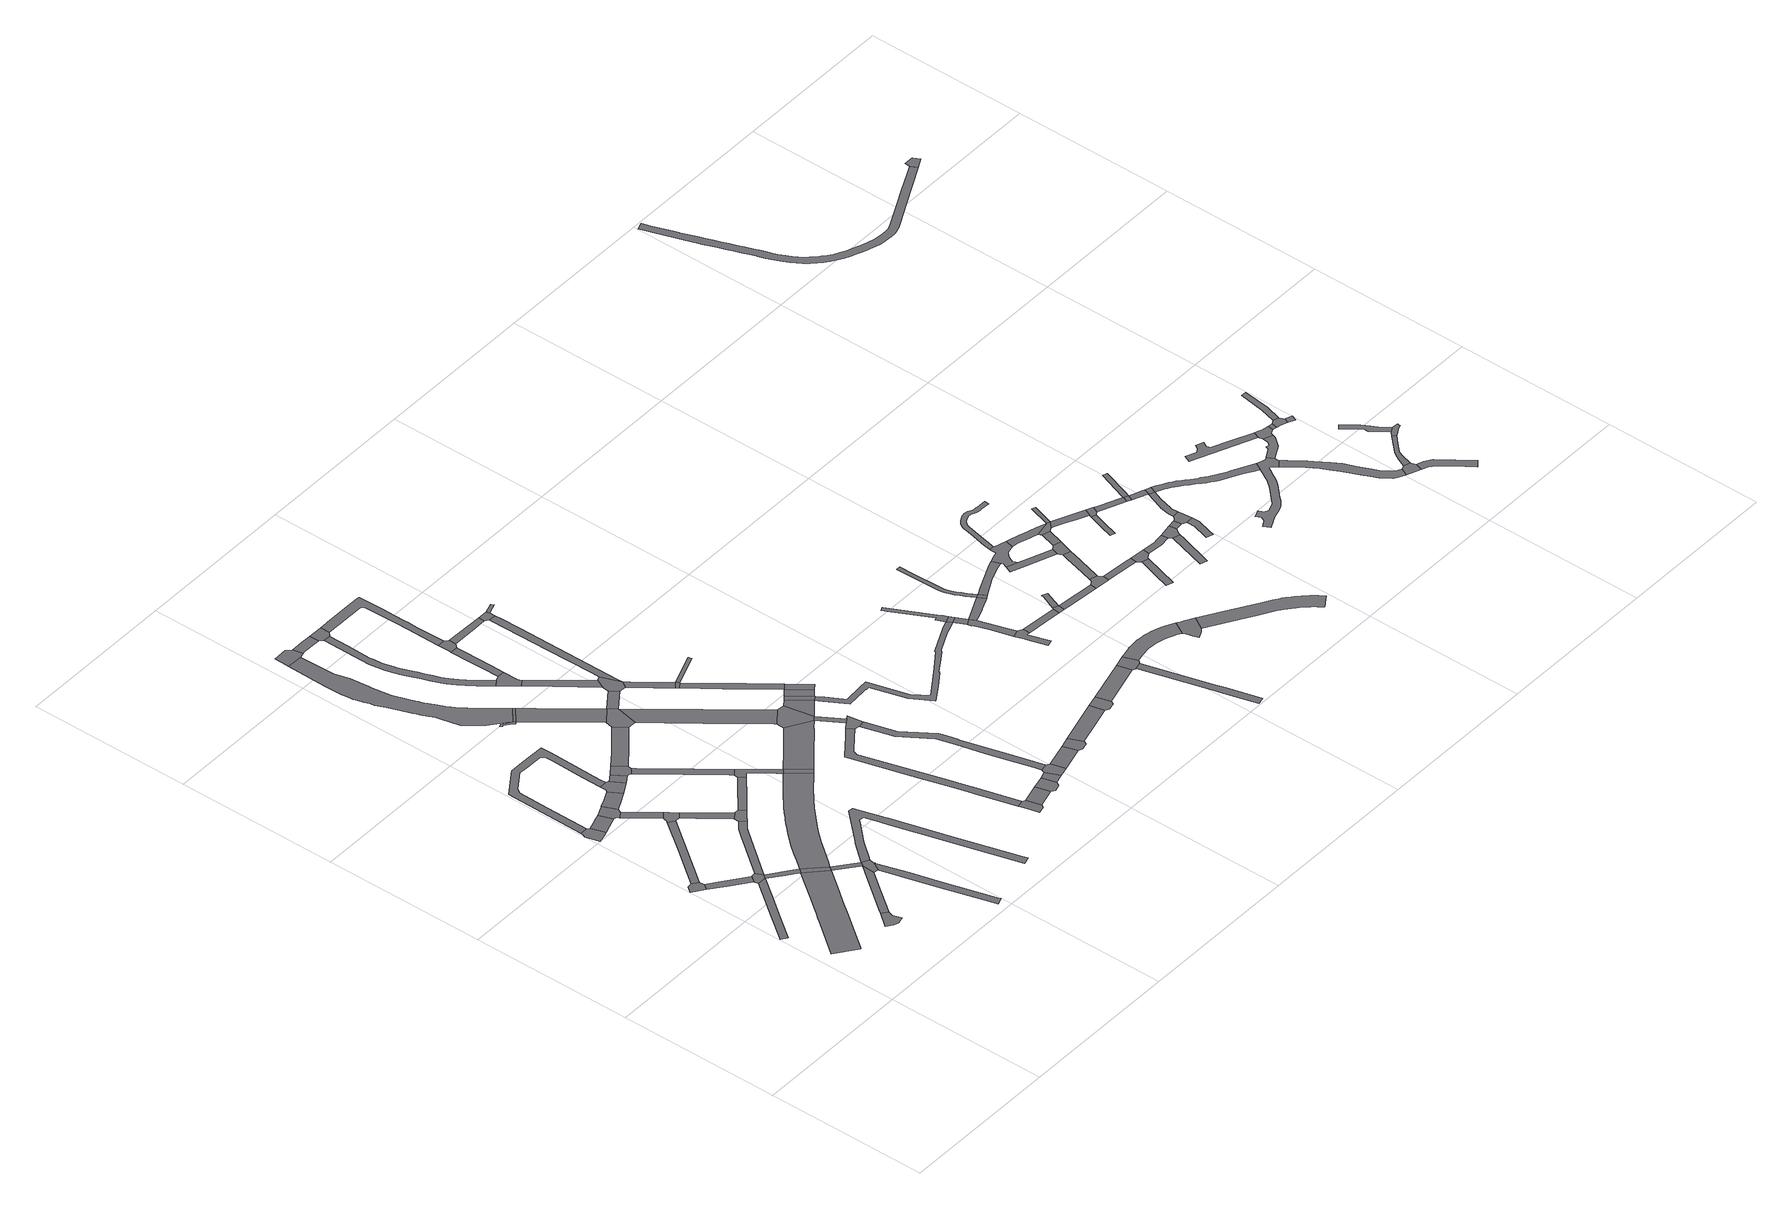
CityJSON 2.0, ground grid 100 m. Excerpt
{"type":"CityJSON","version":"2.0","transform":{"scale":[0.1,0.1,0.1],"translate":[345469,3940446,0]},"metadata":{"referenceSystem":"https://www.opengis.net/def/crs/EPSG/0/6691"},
"CityObjects":{
"road1":{"type":"Road","geometry":[{"type":"MultiSurface","lod":"1","boundaries":[[[0,1,2,3,4,5]]]}]},
"road2":{"type":"Road","attributes":{"RoadStructureAttribute.sectionType":"1"},"geometry":[{"type":"MultiSurface","lod":"1","boundaries":[[[6,7,8,9,10,11,12,13,14,15,6,16,17,18,19,20,21,22]]]}]},
"road3":{"type":"Road","attributes":{"RoadStructureAttribute.sectionType":"1"},"geometry":[{"type":"MultiSurface","lod":"1","boundaries":[[[23,24,25,26,27,28,29,30,31,32,33,34,35,18]]]}]},
"road4":{"type":"Road","attributes":{"RoadStructureAttribute.sectionType":"1"},"geometry":[{"type":"MultiSurface","lod":"1","boundaries":[[[4,36,37,38,39,40,5]]]}]},
"road5":{"type":"Road","geometry":[{"type":"MultiSurface","lod":"1","boundaries":[[[41,42,43,44,45,46,47]]]}]},
"road6":{"type":"Road","geometry":[{"type":"MultiSurface","lod":"1","boundaries":[[[48,49,50,51,52,53,54,55]]]}]},
"road7":{"type":"Road","geometry":[{"type":"MultiSurface","lod":"1","boundaries":[[[37,56,7,6,22,57,38]]]}]},
"road8":{"type":"Road","attributes":{"RoadStructureAttribute.sectionType":"1"},"geometry":[{"type":"MultiSurface","lod":"1","boundaries":[[[58,59,60,1,0,61,62,63]]]}]},
"road9":{"type":"Road","attributes":{"RoadStructureAttribute.sectionType":"1"},"geometry":[{"type":"MultiSurface","lod":"1","boundaries":[[[50,64,65,66,67,68,69,70,51]]]}]},
"road10":{"type":"Road","attributes":{"RoadStructureAttribute.sectionType":"1"},"geometry":[{"type":"MultiSurface","lod":"1","boundaries":[[[71,72,73,74,75,76,77,78,41,47]]]}]},
"road11":{"type":"Road","geometry":[{"type":"MultiSurface","lod":"1","boundaries":[[[19,18,35,79]]]}]},
"road12":{"type":"Road","geometry":[{"type":"MultiSurface","lod":"1","boundaries":[[[80,81,82,67,66,83,84,85,86,87]]]}]},
"road13":{"type":"Road","attributes":{"RoadStructureAttribute.sectionType":"1"},"geometry":[{"type":"MultiSurface","lod":"1","boundaries":[[[88,89,90,91,92,93,94,95,57,22]]]}]},
"road14":{"type":"Road","attributes":{"RoadStructureAttribute.sectionType":"1"},"geometry":[{"type":"MultiSurface","lod":"1","boundaries":[[[96,97,85,84,98,99]]]}]},
"road15":{"type":"Road","attributes":{"RoadStructureAttribute.sectionType":"1"},"geometry":[{"type":"MultiSurface","lod":"1","boundaries":[[[100,101,102,103,104,105,106,107,108,53,52,109,110,111,112,113,114,115,116,117,118,119,120,121]]]}]},
"road16":{"type":"Road","attributes":{"RoadStructureAttribute.sectionType":"1"},"geometry":[{"type":"MultiSurface","lod":"1","boundaries":[[[79,35,74,122]]]}]},
"road17":{"type":"Road","geometry":[{"type":"MultiSurface","lod":"1","boundaries":[[[123,124,58,63,125,126,127,96,99]]]}]},
"road18":{"type":"Road","attributes":{"RoadStructureAttribute.sectionType":"1"},"geometry":[{"type":"MultiSurface","lod":"1","boundaries":[[[86,128,129,130,131,132,133,87]]]}]},
"road19":{"type":"Road","geometry":[{"type":"MultiSurface","lod":"1","boundaries":[[[134,122,74,73,135,136]]]}]},
"road20":{"type":"Road","attributes":{"RoadStructureAttribute.sectionType":"1"},"geometry":[{"type":"MultiSurface","lod":"1","boundaries":[[[135,137,138,139,140,141,142,143,144,145,146,136]]]}]},
"road21":{"type":"Road","attributes":{"RoadStructureAttribute.sectionType":"1"},"geometry":[{"type":"MultiSurface","lod":"1","boundaries":[[[147,148,149,126,125,150,151]]]}]},
"road22":{"type":"Road","geometry":[{"type":"MultiSurface","lod":"1","boundaries":[[[152,153,154,155,156,121,120,157,131,130]]]}]},
"road23":{"type":"Road","geometry":[{"type":"MultiSurface","lod":"1","boundaries":[[[151,92,91,158,159,160,161,147]]]}]},
"road24":{"type":"Road","attributes":{"RoadStructureAttribute.sectionType":"1"},"geometry":[{"type":"MultiSurface","lod":"1","boundaries":[[[162,163,164,155,154,165,166]]]}]},
"road25":{"type":"Road","attributes":{"RoadStructureAttribute.sectionType":"1"},"geometry":[{"type":"MultiSurface","lod":"1","boundaries":[[[79,167,168,169,170,171,172,173,174,175,176,177,178,179,180,181,182,183,184,185,186,187,188,189,190,191,192,193,194,195,196,197,198,199,200,201,202,203,204,205,206,19]]]}]},
"road26":{"type":"Road","geometry":[{"type":"MultiSurface","lod":"1","boundaries":[[[207,208,209,210,211,212,213,162,166]]]}]},
"road27":{"type":"Road","attributes":{"RoadStructureAttribute.sectionType":"1"},"geometry":[{"type":"MultiSurface","lod":"1","boundaries":[[[134,214,215,216,217,218,219,220,221,222,223,224,225,226,227,228,229,230,231,232,233,234,122]]]}]},
"road28":{"type":"Road","attributes":{"RoadStructureAttribute.sectionType":"1"},"geometry":[{"type":"MultiSurface","lod":"1","boundaries":[[[159,235,236,237,238,160]]]}]},
"road29":{"type":"Road","attributes":{"RoadStructureAttribute.sectionType":"1"},"geometry":[{"type":"MultiSurface","lod":"1","boundaries":[[[239,240,241,242,209,208,243,244,245,246]]]}]},
"road30":{"type":"Road","geometry":[{"type":"MultiSurface","lod":"1","boundaries":[[[247,248,249,250,251,252,253,254,255,256,257]]]}]},
"road31":{"type":"Road","attributes":{"RoadStructureAttribute.sectionType":"1"},"geometry":[{"type":"MultiSurface","lod":"1","boundaries":[[[258,259,260,261,262,263,264,265,266,267,268,269,270,271,272,273,274,275,276,277,278,279,280,281,282,283,284,285,286,287,288,289,290,291,292,293,294,295,296,297,298,299,300,301,302,303,304,305,306,307,308,309,310,311,312,313,247]]]}]},
"road32":{"type":"Road","attributes":{"RoadStructureAttribute.sectionType":"1"},"geometry":[{"type":"MultiSurface","lod":"1","boundaries":[[[314,315,316,317,318,211,210,319,320,321,322,323,324,325]]]}]},
"road33":{"type":"Road","geometry":[{"type":"MultiSurface","lod":"1","boundaries":[[[326,327,328,284,283,329,330,331,332,333]]]}]},
"road34":{"type":"Road","geometry":[{"type":"MultiSurface","lod":"1","boundaries":[[[334,335,258,247,257]]]}]},
"road35":{"type":"Road","geometry":[{"type":"MultiSurface","lod":"1","boundaries":[[[237,236,336,337,338,188,339,340,341,342,239,246]]]}]},
"road36":{"type":"Road","attributes":{"RoadStructureAttribute.sectionType":"1"},"geometry":[{"type":"MultiSurface","lod":"1","boundaries":[[[334,343,344,345,346,347,348,349,350,351,352,335]]]}]},
"road37":{"type":"Road","attributes":{"RoadStructureAttribute.sectionType":"1"},"geometry":[{"type":"MultiSurface","lod":"1","boundaries":[[[332,353,354,355,356,357,333]]]}]},
"road38":{"type":"Road","geometry":[{"type":"MultiSurface","lod":"1","boundaries":[[[187,358,339,188]]]}]},
"road39":{"type":"Road","geometry":[{"type":"MultiSurface","lod":"1","boundaries":[[[348,325,324,359,360,349]]]}]},
"road40":{"type":"Road","attributes":{"RoadStructureAttribute.sectionType":"1"},"geometry":[{"type":"MultiSurface","lod":"1","boundaries":[[[361,362,363,364,365,366,367,368,369,370,371,372,373,374,375,376,377,378,379,380,381,382,383,384,385,386,387,388,389,390,391,392,393,394,395,396,397,398,399,400,401,402,403,404,405,406,407,408]]]}]},
"road41":{"type":"Road","geometry":[{"type":"MultiSurface","lod":"1","boundaries":[[[409,410,355,354,361,408]]]}]},
"road42":{"type":"Road","geometry":[{"type":"MultiSurface","lod":"1","boundaries":[[[411,412,413,414,384,383,415,416]]]}]},
"road43":{"type":"Road","attributes":{"RoadStructureAttribute.sectionType":"1"},"geometry":[{"type":"MultiSurface","lod":"1","boundaries":[[[349,360,417,418]]]}]},
"road44":{"type":"Road","attributes":{"RoadStructureAttribute.sectionType":"1"},"geometry":[{"type":"MultiSurface","lod":"1","boundaries":[[[419,420,414,413,421,422,423,424]]]}]},
"road45":{"type":"Road","attributes":{"RoadStructureAttribute.sectionType":"1"},"geometry":[{"type":"MultiSurface","lod":"1","boundaries":[[[425,426,427,411,416,428,429,430,431]]]}]},
"road46":{"type":"Road","attributes":{"RoadStructureAttribute.sectionType":"1"},"geometry":[{"type":"MultiSurface","lod":"1","boundaries":[[[432,433,434,435,436,437,438,439,440,441,442,443,444,445,446,410,409]]]}]},
"road47":{"type":"Road","geometry":[{"type":"MultiSurface","lod":"1","boundaries":[[[447,448,449,450,451,452,453,454,455]]]}]},
"road48":{"type":"Road","attributes":{"RoadStructureAttribute.sectionType":"1"},"geometry":[{"type":"MultiSurface","lod":"1","boundaries":[[[456,457,458,459,460,461,462,463,464,465,466,449,448,467,468,469,470,471,472,473,474,475,476]]]}]},
"road49":{"type":"Road","attributes":{"RoadStructureAttribute.sectionType":"1"},"geometry":[{"type":"MultiSurface","lod":"1","boundaries":[[[477,478,479,480,360,359,481,482,483,484]]]}]},
"road50":{"type":"Road","geometry":[{"type":"MultiSurface","lod":"1","boundaries":[[[423,485,486,437,436,487,424]]]}]},
"road51":{"type":"Road","attributes":{"RoadStructureAttribute.sectionType":"1"},"geometry":[{"type":"MultiSurface","lod":"1","boundaries":[[[488,489,490,339,358,491,492,493,488,494,495,496]]]}]},
"road52":{"type":"Road","geometry":[{"type":"MultiSurface","lod":"1","boundaries":[[[417,497,498,499,425,431,418]]]}]},
"road53":{"type":"Road","attributes":{"RoadStructureAttribute.sectionType":"1"},"geometry":[{"type":"MultiSurface","lod":"1","boundaries":[[[500,501,447,455]]]}]},
"road54":{"type":"Road","attributes":{"RoadStructureAttribute.sectionType":"1"},"geometry":[{"type":"MultiSurface","lod":"1","boundaries":[[[497,502,503,504,505,498]]]}]},
"road55":{"type":"Road","geometry":[{"type":"MultiSurface","lod":"1","boundaries":[[[489,488,496,506,477,484]]]}]},
"road56":{"type":"Road","attributes":{"RoadStructureAttribute.sectionType":"1"},"geometry":[{"type":"MultiSurface","lod":"1","boundaries":[[[507,486,485,508,509]]]}]},
"road57":{"type":"Road","geometry":[{"type":"MultiSurface","lod":"1","boundaries":[[[510,511,512,501,500,513]]]}]},
"road58":{"type":"Road","geometry":[{"type":"MultiSurface","lod":"1","boundaries":[[[514,515,504,503,516]]]}]},
"road59":{"type":"Road","attributes":{"RoadStructureAttribute.sectionType":"1"},"geometry":[{"type":"MultiSurface","lod":"1","boundaries":[[[517,518,519,520,499,498,521,522,523,524,525,526]]]}]},
"road60":{"type":"Road","geometry":[{"type":"MultiSurface","lod":"1","boundaries":[[[494,456,476,527,528,529,495]]]}]},
"road61":{"type":"Road","attributes":{"RoadStructureAttribute.sectionType":"1"},"geometry":[{"type":"MultiSurface","lod":"1","boundaries":[[[530,531,512,511,532]]]}]},
"road62":{"type":"Road","attributes":{"RoadStructureAttribute.sectionType":"1"},"geometry":[{"type":"MultiSurface","lod":"1","boundaries":[[[533,534,535,536,537,538,539,540,541,542,543,544,545,546,547,548,549,550,528,527]]]}]},
"road63":{"type":"Road","attributes":{"RoadStructureAttribute.sectionType":"1"},"geometry":[{"type":"MultiSurface","lod":"1","boundaries":[[[551,506,496,552]]]}]},
"road64":{"type":"Road","attributes":{"RoadStructureAttribute.sectionType":"1"},"geometry":[{"type":"MultiSurface","lod":"1","boundaries":[[[553,554,555,556,514,516,557,558,559]]]}]},
"road65":{"type":"Road","geometry":[{"type":"MultiSurface","lod":"1","boundaries":[[[542,541,530,532,560,561]]]}]},
"road66":{"type":"Road","attributes":{"RoadStructureAttribute.sectionType":"1"},"geometry":[{"type":"MultiSurface","lod":"1","boundaries":[[[562,563,515,514]]]}]},
"road67":{"type":"Road","geometry":[{"type":"MultiSurface","lod":"1","boundaries":[[[507,509,526,525,564,565]]]}]},
"road68":{"type":"Road","geometry":[{"type":"MultiSurface","lod":"1","boundaries":[[[552,566,567,568,551]]]}]},
"road69":{"type":"Road","attributes":{"RoadStructureAttribute.sectionType":"1"},"geometry":[{"type":"MultiSurface","lod":"1","boundaries":[[[569,559,568,567]]]}]},
"road70":{"type":"Road","attributes":{"RoadStructureAttribute.sectionType":"1"},"geometry":[{"type":"MultiSurface","lod":"1","boundaries":[[[564,570,571,565]]]}]},
"road71":{"type":"Road","attributes":{"RoadStructureAttribute.sectionType":"1"},"geometry":[{"type":"MultiSurface","lod":"1","boundaries":[[[572,573,574,553,559,569]]]}]},
"road72":{"type":"Road","attributes":{"RoadStructureAttribute.sectionType":"1"},"geometry":[{"type":"MultiSurface","lod":"1","boundaries":[[[560,575,576,561]]]}]},
"road73":{"type":"Road","geometry":[{"type":"MultiSurface","lod":"1","boundaries":[[[577,576,575,578,579,580,581]]]}]},
"road74":{"type":"Road","attributes":{"RoadStructureAttribute.sectionType":"1"},"geometry":[{"type":"MultiSurface","lod":"1","boundaries":[[[582,581,580,583,584,585,586,587]]]}]},
"road75":{"type":"Road","attributes":{"RoadStructureAttribute.sectionType":"1"},"geometry":[{"type":"MultiSurface","lod":"1","boundaries":[[[588,589,590,591,592,593,594,595,596,597,598,599,600,601,602,603,604,605,606,607,608,609,610,611,612,613,614,615,616,617,618,619,620,621,566,552]]]}]},
"road76":{"type":"Road","geometry":[{"type":"MultiSurface","lod":"1","boundaries":[[[587,586,622,623,624,625]]]}]},
"road77":{"type":"Road","attributes":{"RoadStructureAttribute.sectionType":"1"},"geometry":[{"type":"MultiSurface","lod":"1","boundaries":[[[624,626,627,628,625]]]}]},
"road78":{"type":"Road","attributes":{"RoadStructureAttribute.sectionType":"1"},"geometry":[{"type":"MultiSurface","lod":"1","boundaries":[[[629,630,631,632,633,634,635,636,637,608,638]]]}]},
"road79":{"type":"Road","geometry":[{"type":"MultiSurface","lod":"1","boundaries":[[[608,607,639,638]]]}]},
"road80":{"type":"Road","geometry":[{"type":"MultiSurface","lod":"1","boundaries":[[[640,641,639,607]]]}]},
"road81":{"type":"Road","attributes":{"RoadStructureAttribute.sectionType":"1"},"geometry":[{"type":"MultiSurface","lod":"1","boundaries":[[[642,643,644,645,646,647,648,649,650]]]}]},
"road82":{"type":"Road","attributes":{"RoadStructureAttribute.sectionType":"1"},"geometry":[{"type":"MultiSurface","lod":"1","boundaries":[[[651,652,641,640,653,654,655,656,657,658]]]}]},
"road83":{"type":"Road","geometry":[{"type":"MultiSurface","lod":"1","boundaries":[[[657,659,660,661,662,663,664,665,666,667,658]]]}]},
"road84":{"type":"Road","geometry":[{"type":"MultiSurface","lod":"1","boundaries":[[[668,669,670,627,626,671,642,650]]]}]},
"road85":{"type":"Road","attributes":{"RoadStructureAttribute.sectionType":"1"},"geometry":[{"type":"MultiSurface","lod":"1","boundaries":[[[672,673,641,652,674,675,676,677,678]]]}]},
"road86":{"type":"Road","attributes":{"RoadStructureAttribute.sectionType":"1"},"geometry":[{"type":"MultiSurface","lod":"1","boundaries":[[[666,679,680,681,682,683,684,667]]]}]},
"road87":{"type":"Road","geometry":[{"type":"MultiSurface","lod":"1","boundaries":[[[685,686,672,678]]]}]},
"road88":{"type":"Road","attributes":{"RoadStructureAttribute.sectionType":"1"},"geometry":[{"type":"MultiSurface","lod":"1","boundaries":[[[687,688,689,690,691,692,693,694,695,696,697,698,699,700,701,702,703,704,705,706,707,708,709,710,711,712,713,714,715,716,717,718,719,720,721,722,723,724,725,669,668]]]}]},
"road89":{"type":"Road","attributes":{"RoadStructureAttribute.sectionType":"1"},"geometry":[{"type":"MultiSurface","lod":"1","boundaries":[[[686,726,727,728,729,730,731,732,733,734,735,736,737,738,739,740,741,742,743,744,745,746,747,748,749,672]]]}]},
"road90":{"type":"Road","geometry":[{"type":"MultiSurface","lod":"1","boundaries":[[[750,751,683,682,752]]]}]},
"road91":{"type":"Road","attributes":{"RoadStructureAttribute.sectionType":"1"},"geometry":[{"type":"MultiSurface","lod":"1","boundaries":[[[753,754,755,756,751,750]]]}]},
"road92":{"type":"Road","attributes":{"RoadStructureAttribute.sectionType":"1"},"geometry":[{"type":"MultiSurface","lod":"1","boundaries":[[[757,758,759,686,685,760,761,762,763]]]}]},
"road93":{"type":"Road","attributes":{"RoadStructureAttribute.sectionType":"1"},"geometry":[{"type":"MultiSurface","lod":"1","boundaries":[[[764,765,766,767,768,769,750,752]]]}]},
"road94":{"type":"Road","geometry":[{"type":"MultiSurface","lod":"1","boundaries":[[[770,771,772,773,774,708,707,775,776,777,778,779,780,781]]]}]},
"road95":{"type":"Road","geometry":[{"type":"MultiSurface","lod":"1","boundaries":[[[782,783,784,785,768,767,786,787,788,789]]]}]},
"road96":{"type":"Road","geometry":[{"type":"MultiSurface","lod":"1","boundaries":[[[790,791,792,763,762,793,794,795,796,797,798,799,800,801,802,803,804,805,806]]]}]},
"road97":{"type":"Road","attributes":{"RoadStructureAttribute.sectionType":"1"},"geometry":[{"type":"MultiSurface","lod":"1","boundaries":[[[807,808,796,795,809,810,811]]]}]},
"road98":{"type":"Road","attributes":{"RoadStructureAttribute.sectionType":"1"},"geometry":[{"type":"MultiSurface","lod":"1","boundaries":[[[812,813,814,815,784,783,816,817,818]]]}]},
"road99":{"type":"Road","attributes":{"RoadStructureAttribute.sectionType":"1"},"geometry":[{"type":"MultiSurface","lod":"1","boundaries":[[[819,820,821,822,823,824,825,826,827,828,829,830,831,832,833,834,835,836,837,781,780,838,839,840,841,842,843,844,845,846,847,848,849,850,851,852,853,854,855,856,857,858]]]}]},
"road100":{"type":"Road","attributes":{"RoadStructureAttribute.sectionType":"1"},"geometry":[{"type":"MultiSurface","lod":"1","boundaries":[[[859,860,782,789,861,862,863,864,865]]]}]},
"road101":{"type":"Road","geometry":[{"type":"MultiSurface","lod":"1","boundaries":[[[866,867,868,869,807,811,812,818]]]}]},
"road102":{"type":"Road","attributes":{"RoadStructureAttribute.sectionType":"1"},"geometry":[{"type":"MultiSurface","lod":"1","boundaries":[[[870,871,872,873,874,875,876]]]}]},
"road103":{"type":"Road","attributes":{"RoadStructureAttribute.sectionType":"1"},"geometry":[{"type":"MultiSurface","lod":"1","boundaries":[[[805,877,878,879,880,881,882,883,884,885,886,887,888,889,890,891,892,893,894,895,896,897,898,899,900,901,902,903,904,905,806]]]}]},
"road104":{"type":"Road","attributes":{"RoadStructureAttribute.sectionType":"1"},"geometry":[{"type":"MultiSurface","lod":"1","boundaries":[[[906,907,908,909,910,911,803,802,912,913,914,915]]]}]},
"road105":{"type":"Road","attributes":{"RoadStructureAttribute.sectionType":"1"},"geometry":[{"type":"MultiSurface","lod":"1","boundaries":[[[868,867,916,917]]]}]},
"road106":{"type":"Road","geometry":[{"type":"MultiSurface","lod":"1","boundaries":[[[875,918,919,920,921,865,864,876]]]}]},
"road107":{"type":"Road","geometry":[{"type":"MultiSurface","lod":"1","boundaries":[[[922,917,916,923,924,906,915]]]}]},
"road108":{"type":"Road","attributes":{"RoadStructureAttribute.sectionType":"1"},"geometry":[{"type":"MultiSurface","lod":"1","boundaries":[[[924,925,926,906]]]}]},
"road109":{"type":"Road","attributes":{"RoadStructureAttribute.sectionType":"1"},"geometry":[{"type":"MultiSurface","lod":"1","boundaries":[[[927,928,929,930,931,932,920,919]]]}]},
"road110":{"type":"Road","attributes":{"RoadStructureAttribute.sectionType":"1"},"geometry":[{"type":"MultiSurface","lod":"1","boundaries":[[[933,934,924,923,935,936,937,938,939,940]]]}]},
"road111":{"type":"Road","attributes":{"RoadStructureAttribute.sectionType":"1"},"geometry":[{"type":"MultiSurface","lod":"1","boundaries":[[[941,942,943,944,945,946]]]}]},
"road112":{"type":"Road","attributes":{"RoadStructureAttribute.sectionType":"1"},"geometry":[{"type":"MultiSurface","lod":"1","boundaries":[[[947,948,949,950,951,952,953,954,955]]]}]},
"road113":{"type":"Road","geometry":[{"type":"MultiSurface","lod":"1","boundaries":[[[945,956,957,958,930,929,946]]]}]},
"road114":{"type":"Road","geometry":[{"type":"MultiSurface","lod":"1","boundaries":[[[939,947,955,959,960,940]]]}]},
"road115":{"type":"Road","attributes":{"RoadStructureAttribute.sectionType":"1"},"geometry":[{"type":"MultiSurface","lod":"1","boundaries":[[[961,958,957,962]]]}]},
"road116":{"type":"Road","attributes":{"RoadStructureAttribute.sectionType":"1"},"geometry":[{"type":"MultiSurface","lod":"1","boundaries":[[[963,964,965,960,959,966,967,968,969,970]]]}]},
"road117":{"type":"Road","attributes":{"RoadStructureAttribute.sectionType":"1"},"geometry":[{"type":"MultiSurface","lod":"1","boundaries":[[[971,972,973,974,975,976,977,978,979]]]}]},
"road118":{"type":"Road","geometry":[{"type":"MultiSurface","lod":"1","boundaries":[[[980,981,961,962,971,979,982,983]]]}]},
"road119":{"type":"Road","geometry":[{"type":"MultiSurface","lod":"1","boundaries":[[[969,984,985,970]]]}]},
"road120":{"type":"Road","attributes":{"RoadStructureAttribute.sectionType":"1"},"geometry":[{"type":"MultiSurface","lod":"1","boundaries":[[[984,986,987,988,989,985]]]}]},
"road121":{"type":"Road","attributes":{"RoadStructureAttribute.sectionType":"1"},"geometry":[{"type":"MultiSurface","lod":"1","boundaries":[[[990,991,992,993,970,985]]]}]},
"road122":{"type":"Road","geometry":[{"type":"MultiSurface","lod":"1","boundaries":[[[986,994,995,996,997,987]]]}]},
"road123":{"type":"Road","attributes":{"RoadStructureAttribute.sectionType":"1"},"geometry":[{"type":"MultiSurface","lod":"1","boundaries":[[[998,999,1000,995,1001,1002,1003,1004,1005,1006,1007,1008,1009,1010,1011,1012,1013,1014,1015,1016,1017,1018,1019,1020,1021,1022,1023,1024,1025,1026,1027,1028,1029,1030,1031,1032,1033,1034,1035,1036,1037,1038,996,995,994,1039,1040,1041,1042,980,983]]]}]},
"road124":{"type":"Road","attributes":{"RoadStructureAttribute.sectionType":"1"},"geometry":[{"type":"MultiSurface","lod":"1","boundaries":[[[1043,1044,1045,1021,1020,1046,1047,1048,1049,1050,1051,1052,1053,1054,1055,1056,1057,1058,1059,1060,1061,1062,1063,1064,1065,1066,1067,1068,1069,1070,1071,1072,1073,1074,1075,1076,1077,1078,1079,1080,1081,1082,1083,1084,1085,1086,1087,1088,1089,1090,1091,1092,1093,1094,1095,1096,1097]]]}]},
"road125":{"type":"Road","attributes":{"RoadStructureAttribute.sectionType":"1"},"geometry":[{"type":"MultiSurface","lod":"1","boundaries":[[[1098,1099,1100,1101,1102,1103,1104,1105,1106,1107,1108,1109]]]}]},
"road126":{"type":"Road","attributes":{"RoadStructureAttribute.sectionType":"1"},"geometry":[{"type":"MultiSurface","lod":"1","boundaries":[[[1110,1111,1112,1113,1114,1115,1116,1117,1118,1119,1120,1121,1122,1123,1124,1125,1126,1127,1128,1129,1130,1131,1132,1133,1134,1135,1136,1137,1095,1094]]]}]},
"road127":{"type":"Road","geometry":[{"type":"MultiSurface","lod":"1","boundaries":[[[1138,1139,1140,1141,1142,1143,1144,1145,1043,1097]]]}]},
"road128":{"type":"Road","geometry":[{"type":"MultiSurface","lod":"1","boundaries":[[[1141,1140,1146,1147,1148,1149,1150,1098,1109]]]}]},
"road129":{"type":"Road","geometry":[{"type":"MultiSurface","lod":"1","boundaries":[[[1151,1123,1122,1152,1153,1154,1155,1156]]]}]},
"road130":{"type":"Road","attributes":{"RoadStructureAttribute.sectionType":"1"},"geometry":[{"type":"MultiSurface","lod":"1","boundaries":[[[1157,1158,1148,1147]]]}]},
"road131":{"type":"Road","geometry":[{"type":"MultiSurface","lod":"1","boundaries":[[[1159,1158,1157,1160,1161,1162,1163]]]}]},
"road132":{"type":"Road","attributes":{"RoadStructureAttribute.sectionType":"1"},"geometry":[{"type":"MultiSurface","lod":"1","boundaries":[[[1153,1164,1165,1166,1167,1168,1169,1170,1171,1154]]]}]},
"road133":{"type":"Road","attributes":{"RoadStructureAttribute.sectionType":"1"},"geometry":[{"type":"MultiSurface","lod":"1","boundaries":[[[1172,1173,1174,1175,1176,1177,1178,1179,1180,1151,1156]]]}]},
"road134":{"type":"Road","attributes":{"RoadStructureAttribute.sectionType":"1"},"geometry":[{"type":"MultiSurface","lod":"1","boundaries":[[[1181,1182,1162,1161]]]}]},
"road135":{"type":"Road","attributes":{"RoadStructureAttribute.sectionType":"1"},"geometry":[{"type":"MultiSurface","lod":"1","boundaries":[[[1183,1184,1185,1186,1159,1163]]]}]},
"road136":{"type":"Road","attributes":{"RoadStructureAttribute.sectionType":"1"},"geometry":[{"type":"MultiSurface","lod":"1","boundaries":[[[1187,1188,1189,1190,1191,1192,1193,1194,1195,1196,1197,1198,1199]]]}]},
"road137":{"type":"Road","geometry":[{"type":"MultiSurface","lod":"1","boundaries":[[[1198,1177,1176,1200,1201,1202,1203,1204,1199]]]}]},
"road138":{"type":"Road","attributes":{"RoadStructureAttribute.sectionType":"1"},"geometry":[{"type":"MultiSurface","lod":"1","boundaries":[[[1205,1206,1207,1208,1209,1210,1211,1212,1213,1214,1215,1216,1217,1218,1219,1220,1221,1222,1223,1224,1225,1226,1227,1228,1229,1230,1231,1232,1233,1234,1235,1236,1237,1238,1239,1240,1241,1242,1243,1244,1245,1246,1247,1248,1249,1250,1251,1252,1253,1254,1255,1256,1257,1258,1259,1260,1261,1262,1263,1264,1265,1266,1267,1268,1269,1270,1271,1272,1273,1274,1275,1276,1277,1278,1279,1280,1281,1282,1283,1284,1285,1286,1287,1288,1289,1290,1291,1292,1293]]]}]},
"road139":{"type":"Road","geometry":[{"type":"MultiSurface","lod":"1","boundaries":[[[1294,1295,1296,1205,1293]]]}]}
},
"vertices":[
[100,1388,0],[63,1414,0],[34,1411,0],[7,1375,0],[77,1322,0],[104,1358,0],
[344,1137,0],[289,1139,0],[276,1121,0],[125,921,0],[16,774,0],[9,766,0],[45,739,0],[71,774,0],[149,877,0],[250,1012,0],[431,1071,0],[467,1044,0],[498,1021,0],[516,1045,0],[488,1066,0],[450,1094,0],[362,1161,0],
[380,867,0],[308,771,0],[296,755,0],[270,721,0],[239,680,0],[89,482,0],[216,386,0],[222,393,0],[307,506,0],[390,614,0],[458,704,0],[507,768,0],[612,908,0],
[166,1256,0],[283,1168,0],[312,1203,0],[298,1214,0],[195,1291,0],
[507,488,0],[442,402,0],[478,375,0],[506,363,0],[550,375,0],[534,429,0],[543,461,0],
[27,2002,0],[75,2015,0],[105,2024,0],[78,2110,0],[60,2121,0],[15,2122,0],[14,2106,0],[4,2089,0],
[285,1160,0],[341,1208,0],
[370,1825,0],[227,1632,0],[115,1483,0],[172,1485,0],[258,1600,0],[406,1798,0],
[148,2038,0],[149,2038,0],[214,2062,0],[183,2146,0],[167,2140,0],[155,2136,0],[120,2123,0],
[550,471,0],[675,635,0],[742,725,0],[744,802,0],[717,767,0],[717,766,0],[629,650,0],[517,501,0],
[631,932,0],
[246,2172,0],[218,2161,0],[189,2148,0],[233,2056,0],[243,2043,0],[278,2071,0],[289,2093,0],[251,2175,0],
[378,1182,0],[575,1438,0],[597,1467,0],[642,1504,0],[614,1539,0],[565,1499,0],[527,1450,0],[342,1209,0],
[420,1891,0],[308,2033,0],[333,1929,0],[385,1863,0],
[417,2317,0],[418,2393,0],[421,2662,0],[421,2721,0],[266,2724,0],[179,2725,0],[177,2725,0],[21,2618,0],[18,2387,0],[63,2392,0],[65,2578,0],[85,2608,0],[191,2680,0],[213,2679,0],[259,2679,0],[354,2677,0],[376,2656,0],[375,2607,0],[373,2397,0],[372,2338,0],[371,2282,0],[417,2282,0],
[764,826,0],
[382,1851,0],[377,1835,0],[437,1798,0],[472,1825,0],[438,1869,0],
[341,2117,0],[400,2147,0],[407,2151,0],[362,2230,0],[357,2226,0],[302,2198,0],
[805,804,0],[771,719,0],[803,774,0],
[806,594,0],[863,391,0],[935,132,0],[957,54,0],[1000,70,0],[998,77,0],[902,419,0],[858,578,0],[805,765,0],[805,766,0],
[653,1597,0],[515,1771,0],[489,1804,0],[492,1728,0],[617,1569,0],
[412,2154,0],[457,2180,0],[483,2196,0],[435,2272,0],[432,2274,0],[371,2241,0],
[678,1534,0],[710,1561,0],[682,1595,0],[664,1597,0],
[480,2302,0],[467,2293,0],[452,2283,0],[502,2208,0],[531,2228,0],
[651,957,0],[686,1003,0],[722,1049,0],[757,1093,0],[792,1136,0],[803,1148,0],[825,1172,0],[860,1208,0],[895,1244,0],[931,1279,0],[951,1297,0],[960,1306,0],[990,1332,0],[1020,1359,0],[1051,1385,0],[1079,1408,0],[1082,1410,0],[1105,1429,0],[1107,1430,0],[1137,1453,0],[1166,1477,0],[1065,1601,0],[1037,1579,0],[1008,1556,0],[978,1532,0],[948,1507,0],[916,1480,0],[884,1452,0],[852,1424,0],[821,1395,0],[792,1367,0],[783,1358,0],[745,1320,0],[740,1314,0],[708,1281,0],[672,1241,0],[633,1195,0],[595,1148,0],[560,1101,0],[524,1055,0],
[552,2224,0],[555,2220,0],[590,2248,0],[594,2272,0],[540,2345,0],[534,2340,0],[493,2311,0],
[817,817,0],[893,913,0],[899,920,0],[1018,1045,0],[1024,1051,0],[1055,1046,0],[1081,948,0],[1093,904,0],[1174,612,0],[1203,506,0],[1300,154,0],[1344,166,0],[1335,197,0],[1251,502,0],[1213,640,0],[1129,945,0],[1125,959,0],[1076,1137,0],[1046,1140,0],[875,960,0],[865,950,0],
[803,1637,0],[915,1730,0],[887,1765,0],[841,1727,0],
[927,1822,0],[897,1860,0],[795,1989,0],[605,2229,0],[728,2001,0],[751,1973,0],[877,1812,0],[891,1794,0],
[489,2972,0],[486,2971,0],[477,2978,0],[433,3007,0],[420,3001,0],[426,2988,0],[436,2992,0],[465,2971,0],[477,2961,0],[486,2949,0],[499,2959,0],
[574,3042,0],[562,3057,0],[536,3089,0],[510,3121,0],[481,3156,0],[452,3191,0],[425,3227,0],[400,3263,0],[378,3301,0],[364,3327,0],[357,3340,0],[338,3380,0],[323,3413,0],[320,3420,0],[309,3446,0],[303,3461,0],[301,3465,0],[287,3503,0],[272,3546,0],[257,3589,0],[253,3611,0],[237,3722,0],[235,3742,0],[221,3861,0],[195,3948,0],[193,4168,0],[96,4171,0],[89,3918,0],[89,3886,0],[91,3840,0],[94,3806,0],[98,3772,0],[101,3752,0],[103,3739,0],[103,3737,0],[114,3696,0],[118,3678,0],[129,3650,0],[137,3620,0],[160,3560,0],[213,3423,0],[220,3405,0],[227,3385,0],[232,3373,0],[246,3341,0],[256,3324,0],[264,3311,0],[262,3309,0],[268,3273,0],[296,3167,0],[312,3144,0],[330,3121,0],[343,3105,0],[372,3068,0],[378,3061,0],[483,2980,0],
[722,2486,0],[673,2446,0],[624,2407,0],[585,2378,0],[574,2370,0],[628,2298,0],[679,2336,0],[716,2366,0],[729,2376,0],[778,2416,0],[840,2466,0],[787,2539,0],
[182,4267,0],[97,4266,0],[98,4220,0],[204,4173,0],[209,4175,0],[217,4177,0],[226,4179,0],[213,4240,0],
[500,2959,0],[584,3029,0],
[943,1753,0],[968,1723,0],[1043,1629,0],[1089,1620,0],[991,1742,0],[968,1770,0],[966,1772,0],
[500,2958,0],[503,2955,0],[528,2924,0],[581,2858,0],[656,2763,0],[796,2586,0],[884,2653,0],[652,2945,0],[614,2993,0],[588,3025,0],
[237,4180,0],[355,4180,0],[355,4239,0],[319,4239,0],[289,4239,0],
[1189,1495,0],
[891,2466,0],[921,2606,0],
[376,4158,0],[373,3896,0],[375,3852,0],[381,3803,0],[390,3754,0],[401,3716,0],[408,3695,0],[414,3677,0],[428,3640,0],[442,3602,0],[448,3587,0],[458,3560,0],[473,3518,0],[490,3476,0],[496,3464,0],[509,3436,0],[522,3411,0],[536,3386,0],[562,3350,0],[597,3301,0],[611,3285,0],[614,3282,0],[660,3223,0],[696,3251,0],[633,3329,0],[598,3378,0],[586,3394,0],[575,3409,0],[562,3432,0],[559,3437,0],[549,3456,0],[531,3494,0],[515,3534,0],[500,3575,0],[485,3617,0],[479,3632,0],[470,3656,0],[456,3693,0],[448,3717,0],[444,3729,0],[443,3733,0],[435,3763,0],[434,3765,0],[425,3810,0],[420,3857,0],[417,3885,0],[419,4033,0],[421,4156,0],
[443,4179,0],[443,4238,0],
[781,3147,0],[772,3170,0],[772,3262,0],[727,3262,0],[675,3205,0],[743,3118,0],
[1037,2689,0],[1002,2738,0],
[725,3460,0],[726,3367,0],[771,3348,0],[770,3523,0],[769,3578,0],[724,3578,0],
[1032,2835,0],[936,2954,0],[799,3124,0],[744,3117,0],[751,3109,0],[768,3087,0],[1007,2779,0],
[701,4179,0],[720,4161,0],[722,3948,0],[722,3877,0],[724,3666,0],[769,3666,0],[767,3846,0],[767,3905,0],[767,3928,0],[766,4000,0],[766,4081,0],[764,4236,0],[749,4236,0],[709,4237,0],[525,4238,0],
[1700,469,0],[1683,480,0],[1640,468,0],[1644,454,0],[1660,397,0],[1662,388,0],[1672,351,0],[1715,362,0],[1724,381,0],
[1553,1572,0],[1519,1546,0],[1505,1535,0],[1380,1438,0],[1372,1432,0],[1475,1064,0],[1476,1058,0],[1480,1044,0],[1531,864,0],[1561,756,0],[1573,711,0],[1607,755,0],[1601,777,0],[1570,891,0],[1528,1041,0],[1445,1339,0],[1429,1396,0],[1436,1424,0],[1450,1435,0],[1520,1489,0],[1581,1536,0],
[1442,1948,0],[1330,2089,0],[1196,2259,0],[1141,2328,0],[990,2342,0],[1115,2183,0],[1348,1889,0],[1355,1881,0],
[790,3600,0],[790,3645,0],[724,3593,0],
[1500,1745,0],[1352,1831,0],[1203,1711,0],[1290,1576,0],[1447,1702,0],[1451,1706,0],[1591,1602,0],[1617,1618,0],[1524,1764,0],
[1080,2686,0],[1107,2724,0],[1061,2846,0],
[1838,413,0],[1814,501,0],
[1173,2566,0],[1242,2477,0],[1277,2505,0],[1128,2696,0],
[1491,1942,0],
[1031,3641,0],[910,3602,0],[1031,3604,0],
[1905,412,0],[1917,435,0],[1893,522,0],[1862,399,0],
[1290,2488,0],[1283,2507,0],[1255,2461,0],
[1054,3575,0],[1056,3381,0],[1058,3198,0],[1060,2895,0],[1106,2760,0],[1103,3168,0],[1101,3416,0],[1100,3549,0],[1099,3584,0],[1054,3584,0],
[1610,1529,0],[1655,1537,0],[1638,1631,0],
[1936,535,0],[1928,532,0],[1973,451,0],
[1667,1330,0],[1714,1260,0],[1789,1149,0],[1820,1032,0],[1839,960,0],[1863,869,0],[1894,752,0],[1934,602,0],[1945,559,0],[1989,569,0],[1941,751,0],[1918,837,0],[1861,1051,0],[1858,1065,0],[1835,1148,0],[1830,1168,0],[1708,1349,0],[1656,1533,0],
[1526,1970,0],[1626,1845,0],
[1629,2053,0],[1551,2153,0],[1504,2213,0],[1470,2258,0],[1397,2278,0],[1419,2249,0],[1594,2025,0],
[2036,468,0],[2011,555,0],
[1485,2562,0],[1478,2581,0],
[1099,3621,0],[1092,3640,0],
[1656,1863,0],[1653,1867,0],[1553,1992,0],
[1694,1900,0],
[1163,3642,0],[1157,3661,0],
[1727,1926,0],[1706,1954,0],[1707,1955,0],
[2189,511,0],[2160,597,0],
[2207,610,0],[2211,499,0],[2255,509,0],[2264,532,0],[2227,615,0],
[2279,630,0],[2270,534,0],[2389,567,0],[2402,571,0],[2530,606,0],[2508,694,0],
[1650,1804,0],[1722,1680,0],[1843,1690,0],[1870,1692,0],[1870,1688,0],[1888,1688,0],[1951,1471,0],[2025,1345,0],[2126,1409,0],[2216,1471,0],[2216,1475,0],[2223,1479,0],[2221,1481,0],[2220,1483,0],[2304,1536,0],[2351,1568,0],[2366,1585,0],[2492,1646,0],[2524,1656,0],[2576,1676,0],[2560,1707,0],[2507,1687,0],[2506,1686,0],[2502,1685,0],[2333,1602,0],[2337,1597,0],[2294,1566,0],[2199,1501,0],[2044,1395,0],[1983,1486,0],[1912,1730,0],[1866,1727,0],[1741,1716,0],[1680,1822,0],
[2554,593,0],[2597,605,0],[2607,627,0],[2583,714,0],
[2875,701,0],[2851,787,0],[2687,743,0],
[2587,1753,0],[2573,1781,0],[2473,1972,0],[2436,2043,0],[2414,2031,0],[2440,1982,0],[2551,1769,0],[2550,1769,0],[2533,1761,0],[2600,1727,0],
[2616,1696,0],
[2611,1607,0],[2651,1627,0],
[2896,689,0],[3007,289,0],[3028,215,0],[3068,68,0],[3085,7,0],[3128,20,0],[3071,229,0],[3055,284,0],[2940,701,0],
[2717,1434,0],[2670,1590,0],[2619,1581,0],[2624,1582,0],[2656,1480,0],[2675,1415,0],[2693,1356,0],[2736,1369,0],
[2710,1298,0],[2715,1281,0],[2749,1167,0],[2788,1179,0],[2749,1306,0],[2748,1310,0],[2754,1310,0],[2767,1309,0],[2768,1352,0],
[2954,722,0],[2924,807,0],[2911,804,0],[2895,690,0],
[2814,1705,0],[2761,1679,0],[2684,1595,0],[2755,1621,0],[2759,1623,0],[2823,1653,0],[2840,1661,0],
[2778,1309,0],[2891,1299,0],[2980,1290,0],[2991,1289,0],[2995,1331,0],[2986,1332,0],
[2861,1673,0],[2837,1715,0],
[2964,724,0],[2984,729,0],[3002,733,0],[3019,736,0],[3027,737,0],[3034,738,0],[3039,738,0],[3050,740,0],[3065,741,0],[3078,741,0],[3098,740,0],[3119,739,0],[3126,737,0],[3133,736,0],[3139,735,0],[3158,731,0],[3179,725,0],[3200,716,0],[3223,706,0],[3247,695,0],[3270,683,0],[3313,762,0],[3286,776,0],[3261,788,0],[3235,799,0],[3208,810,0],[3181,818,0],[3156,824,0],[3130,828,0],[3120,829,0],[3104,830,0],[3079,831,0],[3060,831,0],[3041,829,0],[3023,827,0],[3005,825,0],[2984,821,0],[2964,817,0],[2944,812,0],
[2821,1743,0],[2806,1769,0],[2792,1795,0],[2780,1820,0],[2768,1845,0],[2764,1856,0],[2760,1868,0],[2759,1875,0],[2758,1891,0],[2756,1919,0],[2752,2094,0],[2750,2178,0],[2725,2177,0],[2726,2110,0],[2731,1918,0],[2733,1899,0],[2734,1873,0],[2736,1864,0],[2739,1854,0],[2744,1841,0],[2757,1811,0],[2770,1784,0],[2784,1757,0],[2799,1731,0],
[3032,1327,0],[2999,1341,0],[3028,1286,0],
[3047,1366,0],[3076,1437,0],[3044,1451,0],[3038,1435,0],
[3053,1818,0],[3039,1812,0],[2885,1739,0],[2972,1734,0],[3055,1766,0],[3107,1781,0],[3090,1831,0],
[3059,1283,0],[3065,1282,0],[3145,1275,0],[3267,1264,0],[3271,1305,0],[3053,1325,0],
[3391,717,0],[3365,732,0],[3361,735,0],[3339,747,0],[3324,756,0],[3277,675,0],[3283,651,0],[3290,626,0],[3299,591,0],[3341,610,0],[3363,629,0],[3409,706,0],
[3365,1296,0],[3349,1322,0],[3301,1336,0],[3296,1318,0],[3324,1259,0],[3339,1256,0],[3356,1254,0],[3361,1254,0],
[3159,1888,0],[3157,1854,0],[3133,1845,0],[3114,1765,0],[3107,1750,0],[3104,1742,0],[3171,1716,0],[3159,1745,0],[3172,1774,0],[3178,1786,0],[3198,1803,0],[3202,1806,0],[3249,1817,0],[3265,1872,0],[3190,1893,0],[3190,1895,0],[3160,1898,0],
[3369,1642,0],[3227,1695,0],[3087,1700,0],[3178,1665,0],[3355,1599,0],
[3369,1571,0],[3368,1568,0],[3358,1532,0],[3334,1450,0],[3353,1336,0],[3409,1527,0],[3417,1557,0],
[3983,283,0],[3972,299,0],[3960,317,0],[3947,333,0],[3933,350,0],[3918,366,0],[3903,382,0],[3887,397,0],[3881,403,0],[3875,409,0],[3863,420,0],[3851,431,0],[3838,441,0],[3824,452,0],[3809,462,0],[3795,472,0],[3780,482,0],[3724,516,0],[3574,606,0],[3581,498,0],[3624,472,0],[3739,402,0],[3744,398,0],[3758,389,0],[3770,380,0],[3775,376,0],[3782,371,0],[3792,362,0],[3803,353,0],[3811,345,0],[3814,343,0],[3825,333,0],[3839,318,0],[3844,313,0],[3852,304,0],[3865,291,0],[3877,277,0],[3888,263,0],[3898,248,0],[3908,233,0],
[3536,1280,0],[3463,1286,0],[3452,1246,0],[3503,1241,0],[3538,1238,0],[3567,1235,0],[3571,1276,0],
[3431,1605,0],[3442,1643,0],[3394,1657,0],[3385,1651,0],
[3584,1202,0],[3547,1082,0],[3519,991,0],[3553,980,0],[3560,978,0],[3628,1200,0],[3587,1212,0],
[3195,1935,0],[3222,2047,0],[3233,2099,0],[3237,2112,0],[3247,2127,0],[3258,2138,0],[3280,2150,0],[3301,2155,0],[3315,2153,0],[3333,2144,0],[3354,2138,0],[3372,2136,0],[3387,2136,0],[3443,2135,0],[3444,2165,0],[3387,2166,0],[3374,2166,0],[3360,2168,0],[3344,2172,0],[3325,2181,0],[3300,2186,0],[3269,2179,0],[3240,2162,0],[3223,2146,0],[3210,2125,0],[3204,2108,0],[3192,2054,0],[3166,1940,0],[3160,1899,0],
[3510,1797,0],[3452,1818,0],[3368,1843,0],[3365,1844,0],[3350,1848,0],[3278,1868,0],[3288,1816,0],[3329,1803,0],[3339,1800,0],[3412,1778,0],
[3471,1742,0],[3423,1757,0],
[3631,1209,0],[3662,1226,0],[3666,1267,0],[3633,1270,0],
[3419,1764,0],[3497,1758,0],[3534,1792,0],
[3576,1925,0],[3553,1933,0],
[3759,1218,0],[3810,1225,0],[3823,1227,0],[3817,1269,0],[3773,1262,0],[3752,1259,0],
[3540,1790,0],[3539,1790,0],[3521,1749,0],[3576,1725,0],[3630,1698,0],[3686,1670,0],[3705,1661,0],[3725,1706,0],
[3837,1199,0],[3767,962,0],[3811,949,0],[3874,1162,0],[3883,1193,0],[3839,1206,0],
[3701,1648,0],[3672,1556,0],[3648,1477,0],[3654,1475,0],[3676,1468,0],[3677,1468,0],[3707,1566,0],[3726,1629,0],[3729,1639,0],
[3889,1212,0],[3909,1236,0],[3902,1283,0],
[3749,1650,0],[3766,1688,0],
[3951,1291,0],[3958,1243,0],
[3914,1625,0],[3804,1670,0],[3768,1687,0],[3854,1608,0],[3861,1605,0],[3877,1597,0],[3916,1581,0],[3931,1618,0],
[3983,1227,0],[3984,1176,0],[3955,1081,0],[3952,1072,0],[3969,1067,0],[3994,1059,0],[4004,1093,0],[4031,1182,0],[4029,1229,0],
[3978,1315,0],[3960,1292,0],[4026,1287,0],[4023,1318,0],
[3944,1570,0],[3958,1604,0],
[4035,1531,0],[4049,1568,0],[4038,1572,0],[4003,1586,0],
[3971,1641,0],[4027,1803,0],[3998,1813,0],[3936,1631,0],
[4034,1529,0],[4067,1516,0],[4083,1554,0],[4073,1559,0],
[4020,1367,0],[4022,1368,0],[4044,1454,0],[4089,1506,0],[4120,1491,0],[4135,1481,0],[4152,1471,0],[4168,1460,0],[4183,1449,0],[4206,1431,0],[4229,1410,0],[4253,1389,0],[4279,1367,0],[4298,1352,0],[4317,1338,0],[4336,1324,0],[4357,1310,0],[4400,1285,0],[4444,1263,0],[4483,1243,0],[4528,1216,0],[4555,1201,0],[4560,1197,0],[4585,1247,0],[4451,1314,0],[4437,1320,0],[4347,1374,0],[4329,1388,0],[4316,1398,0],[4312,1401,0],[4298,1407,0],[4268,1434,0],[4245,1452,0],[4236,1460,0],[4233,1463,0],[4208,1483,0],[4192,1494,0],[4175,1506,0],[4157,1517,0],[4140,1528,0],[4107,1544,0],[3995,1424,0],[3990,1410,0],[3984,1378,0],[3978,1346,0],
[4657,1237,0],[4643,1229,0],[4616,1232,0],[4542,1165,0],[4528,1139,0],[4514,1115,0],[4500,1094,0],[4487,1079,0],[4471,1063,0],[4455,1047,0],[4437,1029,0],[4419,1010,0],[4403,992,0],[4388,978,0],[4382,973,0],[4332,953,0],[4305,965,0],[4292,996,0],[4249,979,0],[4262,948,0],[4249,919,0],[4242,915,0],[4226,907,0],[4211,899,0],[4232,858,0],[4247,866,0],[4263,874,0],[4279,882,0],[4295,890,0],[4298,891,0],[4322,899,0],[4349,908,0],[4376,916,0],[4400,929,0],[4418,943,0],[4436,960,0],[4441,966,0],[4453,979,0],[4465,992,0],[4470,997,0],[4487,1014,0],[4504,1030,0],[4521,1048,0],[4536,1066,0],[4553,1090,0],[4568,1116,0],[4574,1127,0],[4585,1144,0],[4600,1174,0],[4605,1169,0],[4625,1149,0],[4638,1136,0],[4678,1169,0],[4678,1172,0],[4680,1196,0],
[4772,1411,0],[4646,1465,0],[4534,1513,0],[4527,1538,0],[4542,1567,0],[4497,1585,0],[4481,1558,0],[4457,1546,0],[4394,1573,0],[4376,1531,0],[4628,1424,0],[4754,1370,0],
[4666,1102,0],[4727,1021,0],[4765,958,0],[4790,913,0],[4816,858,0],[4836,813,0],[4867,744,0],[4876,725,0],[4901,668,0],[4945,609,0],[4968,596,0],[4985,586,0],[5011,574,0],[5033,619,0],[5028,622,0],[5003,637,0],[4984,655,0],[4965,680,0],[4948,710,0],[4932,747,0],[4900,821,0],[4870,893,0],[4837,947,0],[4787,1022,0],[4770,1048,0],[4736,1095,0],[4707,1135,0],[4687,1158,0],
[4765,1241,0],[4812,1301,0],[4819,1319,0],[4763,1341,0],[4756,1304,0],[4742,1285,0],[4724,1290,0],[4716,1270,0],
[4826,1338,0],[4854,1351,0],[4860,1386,0],[4815,1393,0],[4797,1401,0],
[5061,629,0],[5041,559,0],[5094,540,0],[5111,588,0],[5102,609,0],[5099,616,0],
[4881,1346,0],[4887,1381,0],
[4912,1395,0],[4910,1341,0],[4946,1326,0],[4960,1358,0],[4945,1385,0],
[5135,526,0],[5169,497,0],[5262,373,0],[5299,323,0],[5339,353,0],[5198,542,0],[5153,569,0],[5125,582,0],
[5123,694,0],[5131,713,0],[5136,723,0],[5180,767,0],[5229,813,0],[5209,832,0],[5116,738,0],[5102,714,0],[5082,682,0],
[4990,1307,0],[5003,1339,0],
[4974,1484,0],[4997,1650,0],[4964,1653,0],[4940,1493,0],
[5217,934,0],[5199,970,0],[5174,1017,0],[5165,1028,0],[5120,1083,0],[5101,1106,0],[5074,1084,0],[5105,1046,0],[5159,980,0],[5158,952,0],[5197,904,0],[5234,857,0],[5265,874,0],
[5251,826,0],[5272,838,0],[5294,846,0],[5299,848,0],[5303,868,0],
[5304,4181,0],[5248,4152,0],[5120,4091,0],[5029,4044,0],[4863,3960,0],[4859,3958,0],[4844,3950,0],[4815,3947,0],[4797,3947,0],[4778,3947,0],[4759,3948,0],[4726,3953,0],[4692,3962,0],[4660,3973,0],[4627,3984,0],[4594,3997,0],[4561,4011,0],[4529,4026,0],[4498,4044,0],[4472,4062,0],[4447,4082,0],[4423,4103,0],[4401,4126,0],[4380,4151,0],[4362,4178,0],[4345,4206,0],[4329,4235,0],[4310,4275,0],[4298,4308,0],[4294,4317,0],[4280,4360,0],[4265,4402,0],[4249,4444,0],[4233,4486,0],[4218,4528,0],[4202,4570,0],[4187,4611,0],[4171,4651,0],[4156,4692,0],[4140,4732,0],[4131,4758,0],[4122,4783,0],[4120,4790,0],[4113,4811,0],[4067,4941,0],[4052,4989,0],[4048,4987,0],[4007,4974,0],[4022,4928,0],[4065,4808,0],[4073,4785,0],[4088,4742,0],[4121,4642,0],[4124,4634,0],[4140,4593,0],[4155,4553,0],[4171,4511,0],[4186,4469,0],[4202,4427,0],[4218,4385,0],[4230,4350,0],[4233,4343,0],[4247,4300,0],[4264,4256,0],[4285,4212,0],[4302,4181,0],[4320,4151,0],[4340,4121,0],[4363,4093,0],[4388,4067,0],[4415,4043,0],[4443,4022,0],[4472,4002,0],[4505,3982,0],[4540,3965,0],[4575,3950,0],[4610,3937,0],[4643,3925,0],[4678,3914,0],[4688,3911,0],[4716,3904,0],[4754,3899,0],[4775,3897,0],[4797,3897,0],[4835,3898,0],[4878,3911,0],[4913,3929,0],[5052,3999,0],[5325,4141,0],
[5387,4173,0],[5366,4213,0],[5305,4214,0]
]}
